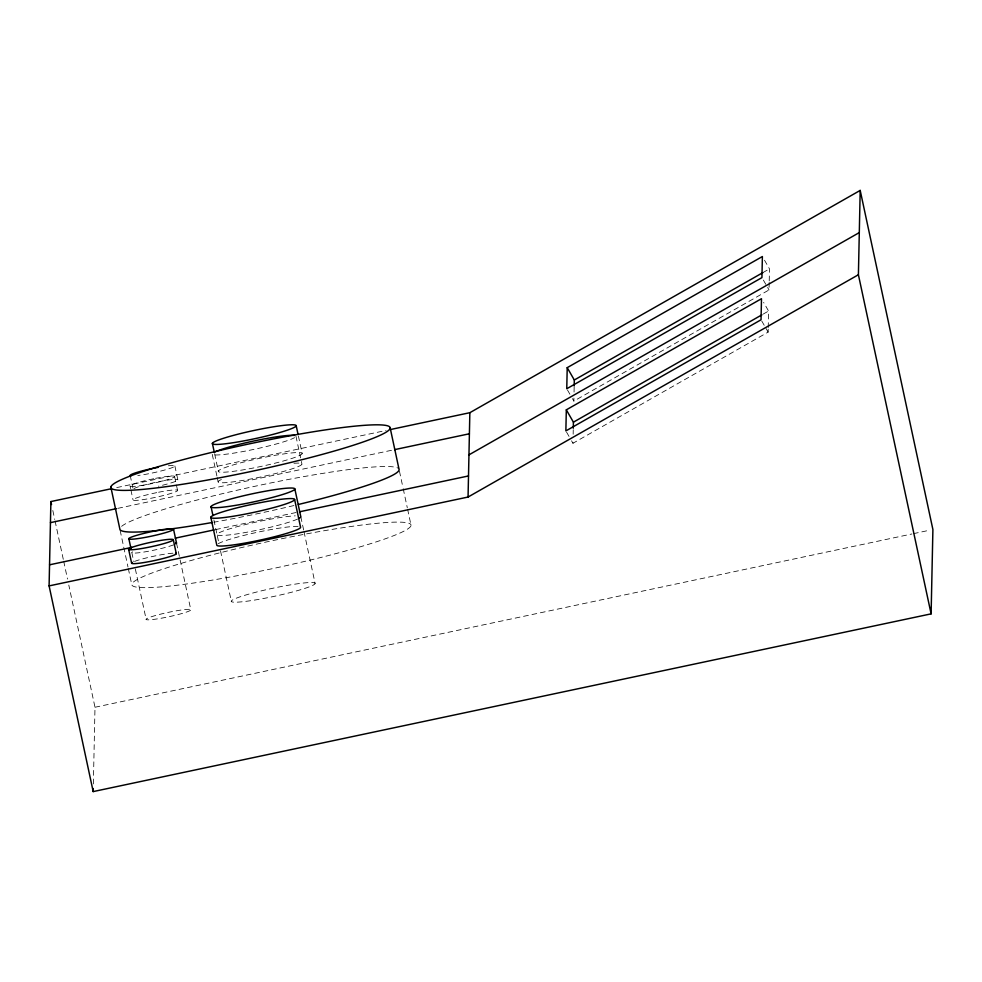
<?xml version="1.0" encoding="UTF-8"?>
<svg xmlns="http://www.w3.org/2000/svg" width="982" height="982" viewBox="0 0 982 982"><rect width="100%" height="100%" fill="white"/><g stroke="black" fill="none" stroke-linecap="round" stroke-linejoin="round"><path stroke-width="0.74" stroke-dasharray="4.91 3.68" d="M93.364 783.918L94.996 707.249L68.789 585.027M768.194 329.105L768.133 332.112L572.96 443.263L573.022 440.243M573.157 434.216L573.243 429.699M769.188 282.411L769.029 289.948L573.856 401.086L573.918 398.078M574.053 392.051L574.175 386.024M768.231 327.595L768.587 311.036L763.615 302.395M769.225 280.901L769.483 268.859L764.512 260.218M762.842 272.64L769.483 268.859M763.272 314.056L768.587 311.036M116.735 487.588L386.061 430.46M117.779 508.357L393.095 449.965M215.635 529.593L296.429 512.444M94.996 707.249L911.91 533.975M913.42 533.656L929.905 530.157M763.358 280.079L766.905 286.241M767.617 287.481L769.029 289.948M761.75 321.016L765.297 327.178M766.009 328.418L768.133 332.112M567.473 389.989L571.733 397.391M572.445 398.618L573.856 401.086M566.577 432.154L570.837 439.555M571.536 440.795L572.96 443.263M399.441 471.139L402.89 487.232M403.209 488.692L407.285 507.706M407.591 509.179L411.041 525.272A142.795 13.687 -12.1 0 1 201.31 581.872A142.795 13.687 -12.1 0 1 201.826 557.53A142.795 13.687 -12.1 0 1 411.041 525.272M298.393 435.959L302.161 453.512A42.84 4.1 -12.1 0 1 239.24 470.488A42.84 4.1 -12.1 0 1 239.387 463.185A42.84 4.1 -12.1 0 1 302.161 453.512M295.975 436.253L301.928 464.056M300.811 516.765L303.671 530.108M303.99 531.593L315.112 583.48A42.84 4.1 -12.1 0 1 252.19 600.456A42.84 4.1 -12.1 0 1 252.349 593.153A42.84 4.1 -12.1 0 1 315.112 583.48M214.604 453.721L218.36 471.286M216.887 475.975L212.186 454.028A42.84 4.1 -12.1 0 0 248.52 450.48A42.84 4.1 -12.1 0 0 294.526 437.653M217.206 477.436L218.139 481.831M213.88 519.908L217.022 534.539M217.341 536.025L218.925 543.439M220.52 550.853L231.322 601.254M174.882 465.971L177.865 479.867A22.844 2.185 -12.1 0 1 158.397 486.225M174.624 476.663L176.109 483.61M176.404 484.998L177.595 490.558M176.515 543.132L190.815 609.847A22.844 2.185 -12.1 0 1 157.267 618.893A22.844 2.185 -12.1 0 1 157.341 615.002A22.844 2.185 -12.1 0 1 190.815 609.847M130.201 475.448L132.877 487.956M130.017 485.857L130.618 488.631M130.913 490.018L133 499.752M131.834 552.608L133.736 561.508M135.332 568.922L146.134 619.323M120.135 530.378L127.979 566.958M128.286 568.418L131.748 584.511M52.819 510.493L54.734 519.441M55.053 520.926L63.364 559.679M63.683 561.176L67.513 579.061M293.925 505.546A142.795 13.687 -12.1 0 1 213.966 522.191M121.596 526.352A142.795 13.687 -12.1 0 1 266.196 483.893A142.795 13.687 -12.1 0 1 398.852 468.819M173.507 544.887A22.844 2.185 -12.1 0 1 145.582 551.761A22.844 2.185 -12.1 0 1 132.607 551.872M297.583 519.061A42.84 4.1 -12.1 0 1 234.808 534.208A42.84 4.1 -12.1 0 1 230.672 528.549A42.84 4.1 -12.1 0 1 295.238 515.857M134.62 561.397A22.844 2.185 -12.1 0 1 173.323 553.185M218.25 543.697A42.84 4.1 -12.1 0 1 256.953 532.367A42.84 4.1 -12.1 0 1 298.086 526.401M293.986 463.271A42.84 4.1 -12.1 0 1 289.076 469.801A42.84 4.1 -12.1 0 1 234.17 481.732A42.84 4.1 -12.1 0 1 223.798 478.529M133.957 488.606A22.844 2.185 -12.1 0 1 158.483 481.757A22.844 2.185 -12.1 0 1 177.865 479.867M168.376 465.775A22.844 2.185 -12.1 0 1 168.818 468.795A22.844 2.185 -12.1 0 1 137.775 475.534M153.708 478.725L147.889 480.002A22.844 2.185 -12.1 0 0 130.029 486.139A22.844 2.185 -12.1 0 0 150.933 483.782L156.752 482.506A22.844 2.185 -12.1 0 0 174.612 476.368A22.844 2.185 -12.1 0 0 153.708 478.725M156.69 492.62L150.86 493.897A22.844 2.185 -12.1 0 0 133.012 500.047A22.844 2.185 -12.1 0 0 153.916 497.678L159.735 496.413A22.844 2.185 -12.1 0 0 177.595 490.263A22.844 2.185 -12.1 0 0 156.69 492.62"/><path stroke-width="1.47" d="M390.554 429.515L469.85 412.698L860.195 190.41L932.9 529.519L931.108 613.86L93.192 791.59L49.1 585.898L50.892 501.557L110.745 488.864M93.192 791.59L93.265 788.521M49.1 585.898L468.058 497.039L469.85 412.698M566.319 409.838L565.865 430.926L761.038 319.788L761.492 298.7L566.319 409.838L573.414 422.174L573.279 428.201M567.215 367.661L566.761 388.749L761.934 277.611L762.388 256.523L567.215 367.661L574.31 379.997L574.175 386.024M931.108 613.86L858.403 274.751L860.195 190.41M574.31 379.997L762.842 272.64M468.954 454.862L859.299 232.587M573.414 422.174L761.946 314.805M468.058 497.039L858.403 274.751M50.45 522.645L116.281 508.676M394.592 449.646L469.396 433.774M49.554 564.81L131.846 547.355M175.238 538.161L214.137 529.899M299.424 511.818L468.5 475.951M390.185 427.98A142.795 13.687 -12.1 0 1 180.455 484.592A142.795 13.687 -12.1 0 1 180.97 460.239A142.795 13.687 -12.1 0 1 390.185 427.98L399.122 469.678A142.795 13.687 -12.1 0 1 298.368 504.478M296.196 425.709A42.84 4.1 -12.1 0 1 233.274 442.698A42.84 4.1 -12.1 0 1 233.434 435.394A42.84 4.1 -12.1 0 1 296.196 425.709L298.074 434.486M294.846 488.975A42.84 4.1 -12.1 0 1 231.924 505.951A42.84 4.1 -12.1 0 1 232.083 498.647A42.84 4.1 -12.1 0 1 294.846 488.975L300.811 516.765A42.84 4.1 -12.1 0 1 299.363 518.165M294.625 499.519A42.84 4.1 -12.1 0 1 231.703 516.495A42.84 4.1 -12.1 0 1 231.862 509.192A42.84 4.1 -12.1 0 1 294.625 499.519L300.59 527.309A42.84 4.1 -12.1 0 1 258.597 540.419A42.84 4.1 -12.1 0 1 216.789 545.084L210.835 517.293M212.407 443.483L214.285 452.26M211.056 506.749L212.947 515.525M173.544 529.237A22.844 2.185 -12.1 0 1 139.984 538.296A22.844 2.185 -12.1 0 1 140.07 534.392A22.844 2.185 -12.1 0 1 173.544 529.237L176.515 543.132M173.311 539.781A22.844 2.185 -12.1 0 1 139.763 548.84A22.844 2.185 -12.1 0 1 139.837 544.936A22.844 2.185 -12.1 0 1 173.311 539.781L176.294 553.676M128.851 538.713L130.937 548.447M128.63 549.257L131.613 563.152M110.88 487.219L119.829 528.917A142.795 13.687 -12.1 0 0 212.456 522.461M50.892 501.557L51.53 504.539M175.766 542.715A22.844 2.185 -12.1 0 1 175.741 543.881M175.545 553.259A22.844 2.185 -12.1 0 1 153.904 560.661A22.844 2.185 -12.1 0 1 132.386 562.416M214.432 452.199A42.84 4.1 -12.1 0 1 255.529 440.636A42.84 4.1 -12.1 0 1 294.563 435.468M130.95 475.877A22.844 2.185 -12.1 0 1 158.372 467.309"/></g></svg>
